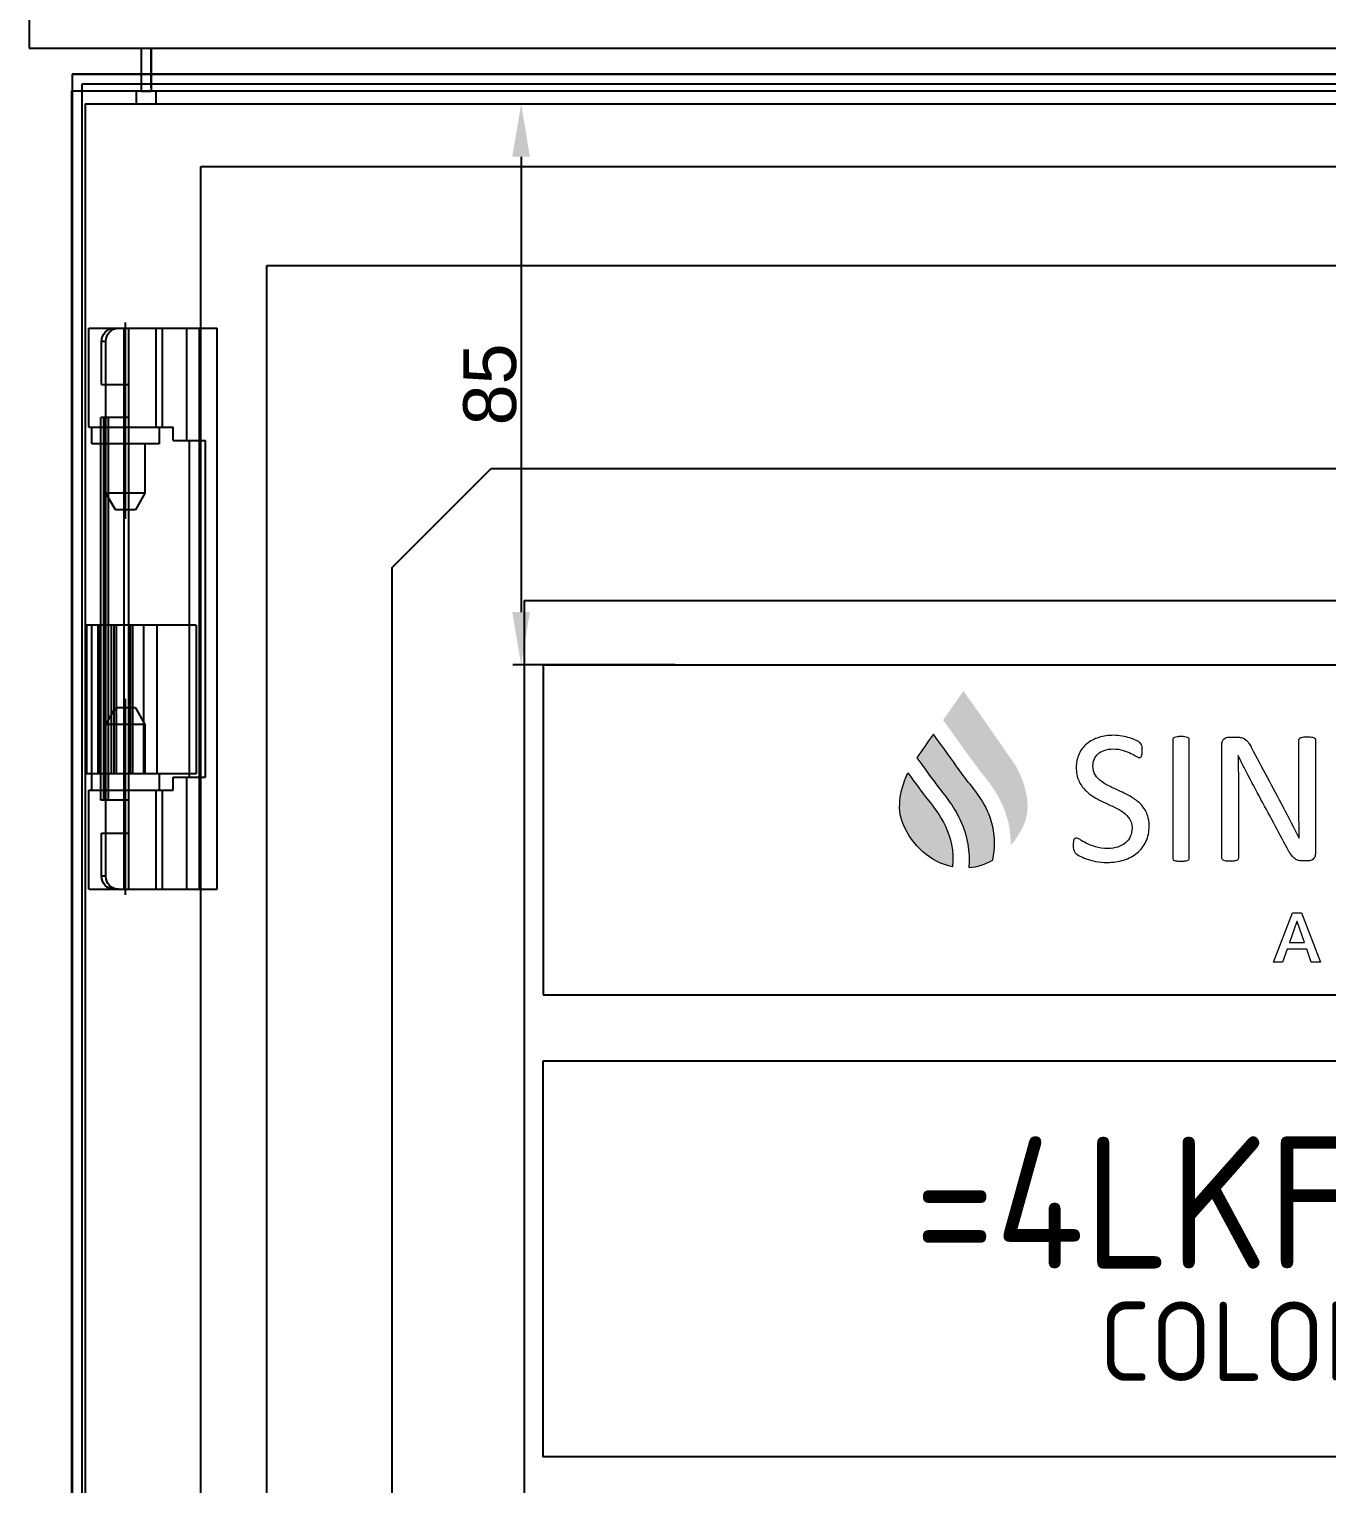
# Model space of a CAD drawing. Header units: millimetres. Extents: x 37984 to 70752, y 14140 to 37584.
# Drawn here: x 38505.4 to 38702, y 20550.4 to 20770.8 of the extents above; entities that cross this region are included whole.
import ezdxf

# ---------------------------------------------------------------- set-up
doc = ezdxf.new("R2010")
doc.units = ezdxf.units.MM
doc.set_wipeout_variables(frame=1)
doc.layers.add('! NO PLOT !', color=7, linetype='Continuous', true_color=0xff75dd, plot=False)
for name, color, linetype in [('000-PI-ORMAR', 2, 'Continuous'), ('AUT_7', 7, 'Continuous'), ('Layer 1', 7, 'Continuous')]:
    doc.layers.add(name, color=color, linetype=linetype)
doc.styles.add('PI0', font='isocpeur.ttf', dxfattribs={"width": 0.9})
doc.styles.get("Standard").update_dxf_attribs({"font": 'arial.ttf'})
doc.dimstyles.new('ISO-25-lb', dxfattribs={"dimtxt": 8, "dimasz": 8, "dimexe": 1.25, "dimexo": 0.625, "dimtad": 1, "dimtxsty": 'Standard', "dimcen": 5, "dimadec": 0, "dimazin": 0, "dimtfac": 1, "dimtmove": 0, "dimatfit": 3, "dimfxl": 1, "dimarcsym": 0})

# ---------------------------------------------------------------- blocks, each defined once
blk = doc.blocks.new('*D978')
at = {"layer": '! NO PLOT !', "color": 0, "linetype": 'Continuous', "lineweight": -2, "ltscale": 0.25, "transparency": 16777216}
for p, q in [((38529.53, 20759.47), (38581.2, 20759.47)), ((38579.95, 20751.47), (38579.95, 20682.47)), ((38603.28, 20674.47), (38578.7, 20674.47))]:
    blk.add_line(p, q, dxfattribs=at)
at = {"layer": '! NO PLOT !', "color": 0, "ltscale": 0.25, "transparency": 16777216}
for points in [[(38578.61, 20751.47), (38581.28, 20751.47), (38579.95, 20759.47)], [(38578.61, 20682.47), (38581.28, 20682.47), (38579.95, 20674.47)]]:
    blk.add_solid(points, dxfattribs=at)
at = {"layer": 'Defpoints', "color": 0, "ltscale": 0.25, "transparency": 16777216}
for p in [(38528.91, 20759.47), (38579.95, 20674.47), (38603.91, 20674.47)]:
    blk.add_point(p, dxfattribs=at)
at = {"layer": '! NO PLOT !', "color": 0, "lineweight": 25, "ltscale": 0.25, "transparency": 16777216, "insert": (38575.24, 20716.97), "char_height": 8, "attachment_point": 5, "rotation": 90}
blk.add_mtext('85', dxfattribs=at)
blk = doc.blocks.new('SE_krov_300mm')
at = {"layer": '000-PI-ORMAR'}
for p, q in [((-485, 293.5), (-485, 6.5)), ((-485, 6.5), (507, 6.5)), ((-468, 6.5), (-468, 0)), ((-466.5, 0.5), (-466.5, 6.5)), ((-466.5, 6.5), (-466.5, 0)), ((-468, 0), (-466.5, 0)), ((466.5, 0), (-466.5, 0))]:
    blk.add_line(p, q, dxfattribs=at)

msp = doc.modelspace()

# ---------------------------------------------------------------- wipeouts: each hides what was drawn before it
for points in [[(38505.42, 21054.904), (39497.42, 21054.904), (39497.42, 20767.904), (38505.42, 20767.904)], [(38511.922, 20763.904), (38903.922, 20763.904), (38903.922, 18766.904), (38511.922, 18766.904)]]:
    msp.add_wipeout(points).dxf.layer = '000-PI-ORMAR'

# ---------------------------------------------------------------- next in the draw order: hatches: boundary and pattern name
at = {"true_color": 0x0063af}
h = msp.add_hatch(color=144, dxfattribs=at)
h.dxf.hatch_style = 1
h.paths.add_polyline_path([(38649.753, 20666.565), (38646.944, 20670.515, 0.0001639), (38643.887, 20666.133, 0.3444458), (38643.876, 20666.108, 0.0001087), (38644.685, 20664.982, 0.0062703), (38649.069, 20658.92, 0.0087089), (38649.791, 20657.989, -0.0195732), (38651.21, 20656.118, -0.0588841), (38653.137, 20652.556, -0.1007765), (38654.093, 20647.117, 0.0805623), (38656.16, 20650.399, 0.0737065), (38656.619, 20652.301, 0.055392), (38656.583, 20654.23, 0.070345), (38655.606, 20657.699, 0.03122), (38654.833, 20659.214), (38654.6, 20659.58, 0.0016872)])
h = msp.add_hatch(color=144, dxfattribs=at)
h.dxf.hatch_style = 1
h.paths.add_polyline_path([(38647.746, 20643.753, 0.1104096), (38651.397, 20644.903), (38651.568, 20645.947, 0.1335801), (38650.77, 20651.924, 0.0533925), (38649.25, 20654.672, 0.0177841), (38648.353, 20655.881), (38647.949, 20656.389, -0.0112383), (38645.914, 20659.099, 0.0006132), (38642.398, 20663.989, 0.0677796), (38642.257, 20663.796, 0.0011834), (38639.902, 20660.403, 0.0478512), (38640.003, 20660.258, 0.0008429), (38641.439, 20658.261, 0.0066904), (38642.981, 20656.172, -0.0062584), (38644.95, 20653.589, -0.0459109), (38646.562, 20650.745, -0.1290323)])
h = msp.add_hatch(color=144, dxfattribs=at)
h.dxf.hatch_style = 1
edge = h.paths.add_edge_path()
edge.add_spline(control_points=[(38637.848, 20650.236), (38639.187, 20647.207), (38641.881, 20644.524), (38645.31, 20643.871)], knot_values=[3, 3, 3, 3, 4, 4, 4, 4], degree=3, periodic=0)
edge.add_spline(control_points=[(38645.31, 20643.871), (38645.775, 20648.748), (38643.14, 20652.061), (38641.656, 20653.912)], knot_values=[4, 4, 4, 4, 5, 5, 5, 5], degree=3, periodic=0)
edge.add_spline(control_points=[(38641.656, 20653.912), (38641.656, 20653.912), (38641.464, 20654.153), (38641.464, 20654.153)], knot_values=[0.00001, 0.00001, 0.00001, 0.00001, 1, 1, 1, 1], degree=3, periodic=0)
edge.add_spline(control_points=[(38641.464, 20654.153), (38640.781, 20655.012), (38639.744, 20656.442), (38638.532, 20658.132)], knot_values=[1, 1, 1, 1, 2, 2, 2, 2], degree=3, periodic=0)
edge.add_spline(control_points=[(38638.532, 20658.132), (38637.572, 20656.11), (38636.657, 20652.924), (38637.848, 20650.236)], knot_values=[2, 2, 2, 2, 3, 3, 3, 3], degree=3, periodic=0)

# ---------------------------------------------------------------- next in the draw order: linework, layer by layer
at = {"layer": '! NO PLOT !'}
for p, q in [((38531.41, 20749.973), (38884.41, 20749.973)), ((38531.41, 18788.473), (38531.41, 20749.973)), ((38541.41, 20734.973), (38874.41, 20734.973)), ((38541.41, 18803.473), (38541.41, 20734.973)), ((38514.467, 20710.473), (38514.467, 20725.473)), ((38514.467, 20725.473), (38533.909, 20725.473)), ((38519.798, 20640.473), (38519.798, 20725.473)), ((38520.017, 20696.623), (38520.017, 20726.323)), ((38520.017, 20710.473), (38520.017, 20725.473)), ((38520.545, 20640.473), (38520.545, 20725.473)), ((38524.653, 20710.473), (38524.653, 20725.473)), ((38525.567, 20725.473), (38525.567, 20710.473)), ((38529.328, 20708.473), (38529.328, 20725.473)), ((38531.221, 20640.473), (38531.221, 20725.473)), ((38531.426, 20708.473), (38531.426, 20725.473)), ((38533.909, 20640.473), (38533.909, 20725.473)), ((38516.392, 20716.973), (38516.392, 20723.473)), ((38517.039, 20723.473), (38516.392, 20723.473)), ((38517.039, 20642.473), (38517.039, 20723.473)), ((38516.392, 20716.973), (38520.545, 20716.973)), ((38517.034, 20648.973), (38517.034, 20716.973)), ((38516.31, 20653.973), (38516.31, 20711.973)), ((38520.545, 20711.973), (38516.31, 20711.973)), ((38516.744, 20653.973), (38516.744, 20711.973)), ((38517.463, 20653.973), (38517.463, 20711.973)), ((38514.467, 20710.473), (38527.231, 20710.473)), ((38514.917, 20707.973), (38514.917, 20710.473)), ((38525.117, 20710.473), (38525.117, 20707.973)), ((38527.231, 20708.473), (38527.231, 20710.473)), ((38525.117, 20707.973), (38514.917, 20707.973)), ((38517.067, 20700.484), (38517.067, 20707.973)), ((38522.967, 20707.973), (38522.967, 20700.484)), ((38527.231, 20708.473), (38532.155, 20708.473)), ((38529.693, 20657.473), (38529.693, 20708.473)), ((38532.155, 20657.473), (38532.155, 20708.473)), ((38560.41, 20689.223), (38575.41, 20704.223)), ((38575.41, 20704.223), (38840.41, 20704.223)), ((38522.967, 20700.484), (38517.067, 20700.484)), ((38518.517, 20697.973), (38517.067, 20700.484)), ((38522.967, 20700.484), (38521.517, 20697.973)), ((38521.517, 20697.973), (38518.517, 20697.973)), ((38560.41, 18849.223), (38560.41, 20689.223)), ((38580.41, 20684.223), (38580.41, 18854.223)), ((38580.41, 20684.223), (38835.41, 20684.223)), ((38530.71, 20680.473), (38513.91, 20680.473)), ((38514.111, 20680.473), (38514.111, 20657.973)), ((38514.867, 20680.473), (38514.867, 20657.973)), ((38515.87, 20657.973), (38515.87, 20680.473)), ((38515.991, 20680.473), (38515.991, 20657.973)), ((38516.747, 20680.473), (38516.747, 20657.973)), ((38517.87, 20680.473), (38517.87, 20657.973)), ((38518.231, 20680.473), (38518.231, 20657.973)), ((38518.588, 20680.473), (38518.588, 20657.973)), ((38520.731, 20680.473), (38520.731, 20657.973)), ((38521.088, 20680.473), (38521.088, 20657.973)), ((38522.76, 20680.473), (38522.76, 20657.973)), ((38524.76, 20680.473), (38524.76, 20657.973)), ((38530.71, 20680.473), (38530.71, 20657.973)), ((38517.067, 20665.461), (38518.517, 20667.973)), ((38521.517, 20667.973), (38518.517, 20667.973)), ((38520.017, 20639.623), (38520.017, 20669.323)), ((38521.517, 20667.973), (38522.967, 20665.461)), ((38517.067, 20657.973), (38517.067, 20665.461)), ((38522.967, 20665.461), (38517.067, 20665.461)), ((38522.967, 20665.461), (38522.967, 20657.973)), ((38530.71, 20657.973), (38513.91, 20657.973)), ((38514.917, 20655.473), (38514.917, 20657.973)), ((38525.117, 20657.973), (38525.117, 20655.473)), ((38527.231, 20655.473), (38527.231, 20657.473)), ((38527.231, 20657.473), (38532.155, 20657.473)), ((38529.328, 20640.473), (38529.328, 20657.473)), ((38531.426, 20640.473), (38531.426, 20657.473)), ((38514.467, 20640.473), (38514.467, 20655.473)), ((38514.467, 20655.473), (38527.231, 20655.473)), ((38520.017, 20640.473), (38520.017, 20655.473)), ((38524.653, 20640.473), (38524.653, 20655.473)), ((38525.567, 20655.473), (38525.567, 20640.473)), ((38520.545, 20653.973), (38516.31, 20653.973)), ((38516.392, 20648.973), (38520.545, 20648.973)), ((38516.392, 20642.473), (38516.392, 20648.973)), ((38517.039, 20642.473), (38516.392, 20642.473)), ((38514.467, 20640.473), (38533.909, 20640.473))]:
    msp.add_line(p, q, dxfattribs=at)
at = {"layer": '! NO PLOT !', "extrusion": (0, 0, -1)}
for centre, start_param, end_param in [((38518.323, 20723.473), 4.712389, 6.2831853), ((38518.97, 20723.473), 4.712389, 6.2831853), ((38518.323, 20642.473), 3.1415927, 4.712389), ((38518.97, 20642.473), 3.1415927, 4.712389)]:
    msp.add_ellipse(centre, major_axis=(0, 2), ratio=0.9659258, start_param=start_param, end_param=end_param, dxfattribs=at)
msp.add_lwpolyline([(38583.291, 20624.484), (38833.291, 20624.484), (38833.291, 20674.404), (38583.291, 20674.404)], close=True)
at = {"layer": '000-PI-ORMAR'}
for p, q in [((38511.922, 20763.973), (38511.922, 20761.473)), ((38524.172, 20763.973), (38511.922, 20763.973)), ((38513.422, 20762.473), (38513.422, 20761.473)), ((38524.172, 20762.473), (38513.422, 20762.473)), ((38891.672, 20763.973), (38524.172, 20763.973)), ((38891.672, 20762.473), (38524.172, 20762.473)), ((38511.91, 20761.473), (38903.91, 20761.473)), ((38511.91, 18776.973), (38511.91, 20761.473)), ((38511.91, 20761.473), (38903.91, 20761.473)), ((38511.91, 18776.973), (38511.91, 20761.473)), ((38511.922, 20761.473), (38511.922, 18776.973)), ((38513.422, 20761.473), (38513.422, 18776.973)), ((38521.66, 20761.473), (38521.66, 20759.473)), ((38524.66, 20759.473), (38524.66, 20761.473)), ((38513.91, 20759.473), (38513.91, 18778.973)), ((38513.91, 20759.473), (38901.91, 20759.473))]:
    msp.add_line(p, q, dxfattribs=at)
at = {"layer": 'AUT_7'}
msp.add_lwpolyline([(38583.291, 20614.484), (38833.291, 20614.484), (38833.291, 20554.484), (38583.291, 20554.484)], close=True, dxfattribs=at)
at = {"layer": 'Layer 1', "color": 144, "lineweight": 0, "true_color": 0x0063af}
msp.add_lwpolyline([(38647.949, 20656.389, -0.0112383), (38645.914, 20659.099, 0.0006132), (38642.398, 20663.989, 0.0677796), (38642.257, 20663.796, 0.0011834), (38639.902, 20660.403, 0.0478512), (38640.003, 20660.258, 0.0008429), (38641.439, 20658.261, 0.0066904), (38642.981, 20656.172, -0.0062584), (38644.95, 20653.589, -0.0459109), (38646.562, 20650.745, -0.1290323), (38647.746, 20643.753, 0.1104096), (38651.397, 20644.903), (38651.568, 20645.947, 0.1335801), (38650.77, 20651.924, 0.0533925), (38649.25, 20654.672, 0.0177841), (38648.353, 20655.881), (38647.949, 20656.389)], format="xyb", dxfattribs=at)
at = {"layer": 'Layer 1', "color": 8, "lineweight": 0, "true_color": 0x777777}
msp.add_lwpolyline([(38700.254, 20645.835, -0.1035306), (38700.162, 20645.349, -0.223171), (38699.505, 20644.809, -0.0624211), (38699.199, 20644.767, -0.0012931), (38698.279, 20644.767, -0.061201), (38697.625, 20644.852, -0.1130218), (38696.987, 20645.235, -0.0487154), (38696.578, 20645.712, -0.0254764), (38696.26, 20646.207, -0.0066886), (38694.22, 20650, -0.0023466), (38689.825, 20658.203, -0.0102917), (38688.552, 20660.762), (38688.553, 20660.174, -0.0052088), (38688.596, 20656.816, -0.0000251), (38688.597, 20645.18, -0.1260238), (38688.557, 20645.028, -0.1434189), (38688.436, 20644.895, -0.091373), (38688.212, 20644.809, -0.0469163), (38687.659, 20644.729, -0.0173475), (38687.129, 20644.726, -0.0657354), (38686.404, 20644.831, -0.1385706), (38686.189, 20644.962, -0.1341797), (38686.11, 20645.148, -0.0004176), (38686.108, 20662.456, -0.0895574), (38686.186, 20662.942, -0.1357099), (38686.423, 20663.27, -0.1623113), (38687.118, 20663.525, -0.0012781), (38688.482, 20663.524, -0.0456713), (38689.047, 20663.467, -0.1705051), (38689.925, 20662.939, -0.0361942), (38690.181, 20662.596, -0.0237687), (38690.539, 20661.984, 0.0004254), (38695.388, 20652.91, -0.0075938), (38697.803, 20648.194, -0.0040344), (38697.768, 20652.595, -0.0000156), (38697.768, 20663.112, -0.253568), (38697.926, 20663.389, -0.067602), (38698.15, 20663.488, -0.0470169), (38698.485, 20663.55, -0.0367928), (38699.461, 20663.557, -0.0403102), (38699.826, 20663.504, -0.0734576), (38700.063, 20663.411, -0.2458048), (38700.252, 20663.142, -0.0004177)], format="xyb", close=True, dxfattribs=at)
for points in [[(38696.78, 20636.897), (38698.172, 20636.897), (38701.044, 20629.435), (38699.642, 20629.435), (38698.944, 20631.41), (38695.965, 20631.41), (38695.266, 20629.435), (38693.917, 20629.435), (38696.78, 20636.897)], [(38696.32, 20632.403), (38698.598, 20632.403), (38697.481, 20635.611), (38697.45, 20635.611), (38696.32, 20632.403)]]:
    msp.add_lwpolyline(points, dxfattribs=at)
for points, knots in [([(38675.085, 20650.061), (38675.085, 20649.181), (38674.922, 20648.401), (38674.6, 20647.716), (38674.278, 20647.031), (38673.828, 20646.448), (38673.254, 20645.973), (38672.683, 20645.496), (38672.007, 20645.136), (38671.23, 20644.895), (38670.453, 20644.655), (38669.617, 20644.535), (38668.721, 20644.535), (38668.093, 20644.535), (38667.511, 20644.584), (38666.976, 20644.693), (38666.442, 20644.801), (38665.965, 20644.928), (38665.543, 20645.083), (38665.127, 20645.238), (38664.773, 20645.398), (38664.489, 20645.56), (38664.202, 20645.724), (38664.004, 20645.864), (38663.895, 20645.98), (38663.786, 20646.096), (38663.702, 20646.243), (38663.651, 20646.422), (38663.598, 20646.599), (38663.572, 20646.837), (38663.572, 20647.137), (38663.572, 20647.349), (38663.58, 20647.525), (38663.6, 20647.666), (38663.618, 20647.806), (38663.649, 20647.917), (38663.684, 20648.005), (38663.725, 20648.093), (38663.773, 20648.153), (38663.831, 20648.186), (38663.888, 20648.22), (38663.958, 20648.239), (38664.035, 20648.239), (38664.169, 20648.239), (38664.359, 20648.155), (38664.604, 20647.992), (38664.85, 20647.828), (38665.167, 20647.648), (38665.551, 20647.458), (38665.94, 20647.261), (38666.404, 20647.081), (38666.948, 20646.911), (38667.494, 20646.746), (38668.121, 20646.658), (38668.837, 20646.658), (38669.376, 20646.658), (38669.869, 20646.734), (38670.318, 20646.877), (38670.767, 20647.021), (38671.151, 20647.226), (38671.476, 20647.491), (38671.799, 20647.755), (38672.048, 20648.081), (38672.22, 20648.465), (38672.396, 20648.853), (38672.482, 20649.29), (38672.482, 20649.787), (38672.482, 20650.316), (38672.36, 20650.77), (38672.119, 20651.145), (38671.877, 20651.519), (38671.56, 20651.853), (38671.164, 20652.136), (38670.767, 20652.419), (38670.318, 20652.681), (38669.813, 20652.915), (38669.305, 20653.152), (38668.786, 20653.394), (38668.259, 20653.638), (38667.725, 20653.884), (38667.212, 20654.161), (38666.712, 20654.459), (38666.206, 20654.756), (38665.759, 20655.107), (38665.366, 20655.514), (38664.967, 20655.918), (38664.649, 20656.394), (38664.403, 20656.938), (38664.154, 20657.485), (38664.035, 20658.137), (38664.035, 20658.9), (38664.035, 20659.678), (38664.174, 20660.375), (38664.461, 20660.989), (38664.743, 20661.599), (38665.142, 20662.116), (38665.645, 20662.529), (38666.153, 20662.944), (38666.755, 20663.258), (38667.456, 20663.477), (38668.154, 20663.693), (38668.908, 20663.801), (38669.719, 20663.801), (38670.135, 20663.801), (38670.549, 20663.765), (38670.968, 20663.693), (38671.389, 20663.62), (38671.783, 20663.525), (38672.154, 20663.404), (38672.527, 20663.283), (38672.858, 20663.15), (38673.148, 20662.997), (38673.437, 20662.846), (38673.627, 20662.728), (38673.719, 20662.638), (38673.808, 20662.547), (38673.869, 20662.471), (38673.899, 20662.42), (38673.927, 20662.366), (38673.953, 20662.3), (38673.973, 20662.219), (38673.991, 20662.136), (38674.003, 20662.035), (38674.016, 20661.922), (38674.024, 20661.806), (38674.029, 20661.655), (38674.029, 20661.474), (38674.029, 20661.3), (38674.024, 20661.146), (38674.008, 20661.012), (38673.993, 20660.873), (38673.973, 20660.762), (38673.942, 20660.671), (38673.914, 20660.579), (38673.871, 20660.513), (38673.82, 20660.469), (38673.767, 20660.423), (38673.706, 20660.403), (38673.637, 20660.403), (38673.533, 20660.403), (38673.366, 20660.469), (38673.14, 20660.603), (38672.914, 20660.739), (38672.634, 20660.892), (38672.309, 20661.064), (38671.979, 20661.227), (38671.593, 20661.385), (38671.141, 20661.523), (38670.694, 20661.662), (38670.194, 20661.732), (38669.632, 20661.732), (38669.112, 20661.732), (38668.657, 20661.662), (38668.271, 20661.523), (38667.888, 20661.385), (38667.567, 20661.195), (38667.316, 20660.966), (38667.067, 20660.735), (38666.877, 20660.461), (38666.752, 20660.142), (38666.627, 20659.827), (38666.564, 20659.488), (38666.564, 20659.13), (38666.564, 20658.607), (38666.686, 20658.161), (38666.928, 20657.784), (38667.166, 20657.408), (38667.489, 20657.077), (38667.89, 20656.786), (38668.289, 20656.497), (38668.743, 20656.231), (38669.256, 20655.99), (38669.767, 20655.75), (38670.288, 20655.505), (38670.818, 20655.26), (38671.347, 20655.013), (38671.87, 20654.742), (38672.38, 20654.45), (38672.891, 20654.156), (38673.348, 20653.806), (38673.749, 20653.41), (38674.145, 20653.009), (38674.47, 20652.535), (38674.715, 20651.99), (38674.963, 20651.447), (38675.085, 20650.8), (38675.085, 20650.061)], [0, 0, 0, 0, 1, 1, 1, 2, 2, 2, 3, 3, 3, 4, 4, 4, 5, 5, 5, 6, 6, 6, 7, 7, 7, 8, 8, 8, 9, 9, 9, 10, 10, 10, 11, 11, 11, 12, 12, 12, 13, 13, 13, 14, 14, 14, 15, 15, 15, 16, 16, 16, 17, 17, 17, 18, 18, 18, 19, 19, 19, 20, 20, 20, 21, 21, 21, 22, 22, 22, 23, 23, 23, 24, 24, 24, 25, 25, 25, 26, 26, 26, 27, 27, 27, 28, 28, 28, 29, 29, 29, 30, 30, 30, 31, 31, 31, 32, 32, 32, 33, 33, 33, 34, 34, 34, 35, 35, 35, 36, 36, 36, 37, 37, 37, 38, 38, 38, 39, 39, 39, 40, 40, 40, 41, 41, 41, 42, 42, 42, 43, 43, 43, 44, 44, 44, 45, 45, 45, 46, 46, 46, 47, 47, 47, 48, 48, 48, 49, 49, 49, 50, 50, 50, 51, 51, 51, 52, 52, 52, 53, 53, 53, 54, 54, 54, 55, 55, 55, 56, 56, 56, 57, 57, 57, 58, 58, 58, 59, 59, 59, 60, 60, 60, 61, 61, 61, 62, 62, 62, 62]), ([(38681.132, 20645.183), (38681.132, 20645.109), (38681.115, 20645.04), (38681.074, 20644.979), (38681.036, 20644.924), (38680.97, 20644.879), (38680.871, 20644.842), (38680.771, 20644.811), (38680.647, 20644.782), (38680.487, 20644.757), (38680.33, 20644.731), (38680.129, 20644.723), (38679.888, 20644.723), (38679.657, 20644.723), (38679.458, 20644.731), (38679.296, 20644.757), (38679.128, 20644.782), (38679.002, 20644.811), (38678.905, 20644.842), (38678.806, 20644.879), (38678.74, 20644.924), (38678.702, 20644.979), (38678.663, 20645.04), (38678.646, 20645.109), (38678.646, 20645.183), (38678.646, 20645.183), (38678.646, 20663.15), (38678.646, 20663.15), (38678.646, 20663.228), (38678.663, 20663.297), (38678.707, 20663.353), (38678.753, 20663.409), (38678.824, 20663.457), (38678.928, 20663.489), (38679.027, 20663.525), (38679.156, 20663.552), (38679.316, 20663.576), (38679.476, 20663.602), (38679.667, 20663.613), (38679.888, 20663.613), (38680.129, 20663.613), (38680.33, 20663.602), (38680.487, 20663.576), (38680.647, 20663.552), (38680.771, 20663.525), (38680.871, 20663.489), (38680.97, 20663.457), (38681.036, 20663.409), (38681.074, 20663.353), (38681.115, 20663.297), (38681.132, 20663.228), (38681.132, 20663.15), (38681.132, 20663.15), (38681.132, 20645.183), (38681.132, 20645.183)], [0, 0, 0, 0, 1, 1, 1, 2, 2, 2, 3, 3, 3, 4, 4, 4, 5, 5, 5, 6, 6, 6, 7, 7, 7, 8, 8, 8, 9, 9, 9, 10, 10, 10, 11, 11, 11, 12, 12, 12, 13, 13, 13, 14, 14, 14, 15, 15, 15, 16, 16, 16, 17, 17, 17, 18, 18, 18, 18])]:
    msp.add_open_spline(points, degree=3, knots=knots, dxfattribs=at)
at = {"layer": 'Layer 1', "color": 144, "lineweight": 0, "true_color": 0x0063af}
msp.add_open_spline([(38641.656, 20653.912), (38641.656, 20653.912), (38641.464, 20654.153), (38641.464, 20654.153), (38640.781, 20655.012), (38639.744, 20656.442), (38638.532, 20658.132), (38637.572, 20656.11), (38636.657, 20652.924), (38637.848, 20650.236), (38639.187, 20647.207), (38641.881, 20644.524), (38645.31, 20643.871), (38645.775, 20648.748), (38643.14, 20652.061), (38641.656, 20653.912)], degree=3, knots=[0, 0, 0, 0, 1, 1, 1, 2, 2, 2, 3, 3, 3, 4, 4, 4, 5, 5, 5, 5], dxfattribs=at)

# ---------------------------------------------------------------- next in the draw order: block references
msp.add_blockref('SE_krov_300mm', (38990.42, 20761.404))

# ---------------------------------------------------------------- next in the draw order: texts
at = {"layer": 'AUT_7', "linetype": 'Continuous', "insert": (38705.121, 20584.484), "char_height": 20, "width": 243.65946, "attachment_point": 5, "line_spacing_factor": 0.75, "style": 'PI0'}
msp.add_mtext('{\\fISOCPEUR|b0|i0|c238|p34;=4LKF001AR}\\P{\\fISOCPEUR|b0|i0|c238|p34;\\H0.6x;\\C7;COLONNE 5}', dxfattribs=at)

# ---------------------------------------------------------------- next in the draw order: dimensions: what is measured, and where the dimension line sits
at = {"layer": '! NO PLOT !', "lineweight": 25, "ltscale": 0.25}
dim = msp.add_linear_dim(base=(38579.946, 20674.473), p1=(38528.91, 20759.473), p2=(38603.91, 20674.473), angle=90, dimstyle='ISO-25-lb', dxfattribs=at)
dim.commit()
dim.dimension.update_dxf_attribs({"geometry": '*D978', "text_midpoint": (38575.237, 20716.973)})

doc.saveas('drawing.dxf')
